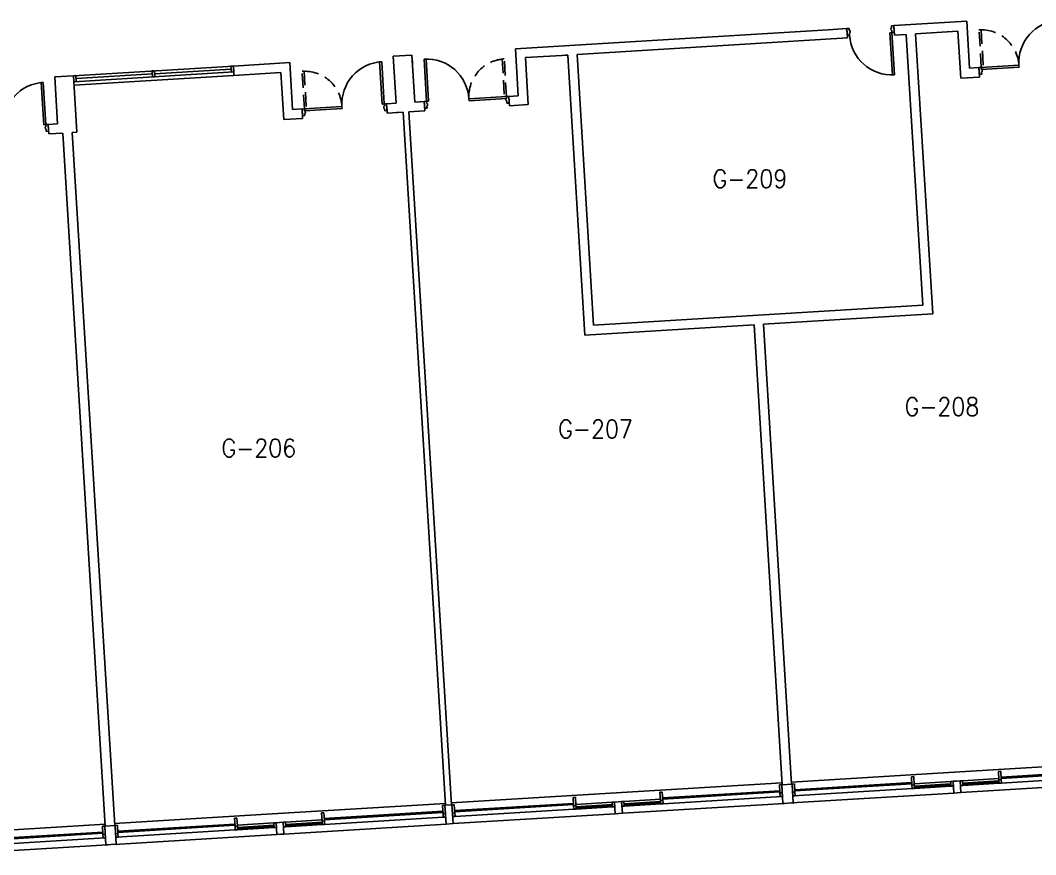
# Model space of a CAD drawing. Header units: inches. Extents: x 0 to 15110, y -1099 to 7181.
# Drawn here: x 13081 to 13943, y 5666 to 6375 of the extents above; entities that cross this region are included whole.
import ezdxf
from ezdxf.enums import TextEntityAlignment as Align

# ---------------------------------------------------------------- set-up
doc = ezdxf.new("R2010")
doc.units = ezdxf.units.IN
doc.header["$LTSCALE"] = 48
doc.header["$MEASUREMENT"] = 0
doc.linetypes.add('HIDDEN', pattern=[0.375, 0.25, -0.125])
doc.layers.get('0').update_dxf_attribs({"linetype": 'CONTINUOUS'})
for name, color, linetype in [('A-DOOR', 5, 'CONTINUOUS'), ('A-GLAZ', 1, 'CONTINUOUS'), ('A-GLAZ-DETL', 5, 'CONTINUOUS'), ('A-WALL', 7, 'CONTINUOUS'), ('A-WALL-SILL', 3, 'CONTINUOUS'), ('SP-RMNO', 7, 'CONTINUOUS'), ('SP-ROOM', 7, 'CONTINUOUS')]:
    doc.layers.add(name, color=color, linetype=linetype)
doc.layers.get('0').off()
doc.layers.get('SP-ROOM').off()
doc.styles.add('ROMANS', font='ROMANS', dxfattribs={"width": 0.78})

# ---------------------------------------------------------------- blocks, each defined once
blk = doc.blocks.new('FMGRM1')
at = {"style": 'ROMANS', "width": 0.9}
for tag, p in [('DATA1', (0, -0.2836)), ('DATA2', (0, -0.443)), ('DATA3', (0, -0.6024)), ('DATA4', (0, -0.7618)), ('DATA5', (0, -0.9213))]:
    blk.add_attdef(tag, text='', height=0.1172, dxfattribs=at).set_placement(p, align=Align.CENTER)
at = {"layer": 'SP-RMNO', "style": 'ROMANS', "width": 0.9}
blk.add_attdef('RMNUMB', text='', height=0.16, dxfattribs=at).set_placement((0, 0), align=Align.MIDDLE)

msp = doc.modelspace()

# ---------------------------------------------------------------- linework, layer by layer
at = {"layer": 'A-DOOR', "linetype": 'Continuous'}
for p, q in [((13782.8, 6367.95), (13784.79, 6368.07)), ((13783.15, 6362.21), (13782.8, 6367.95)), ((13784.79, 6368.07), (13784.91, 6366.14)), ((13784.91, 6366.14), (13785.54, 6366.18)), ((13785.54, 6366.18), (13785.65, 6364.31)), ((13819.33, 6364.42), (13821.08, 6364.53)), ((13820.85, 6368.34), (13820.22, 6368.3)), ((13820.22, 6368.3), (13820.34, 6366.43)), ((13820.34, 6366.43), (13820.96, 6366.46)), ((13822.72, 6370.39), (13820.73, 6370.27)), ((13820.73, 6370.27), (13820.85, 6368.34)), ((13820.96, 6366.46), (13821.08, 6364.53)), ((13821.08, 6364.53), (13823.08, 6364.65)), ((13821.08, 6364.53), (13823.28, 6328.6)), ((13823.08, 6364.65), (13822.72, 6370.39)), ((13785.15, 6362.33), (13783.15, 6362.21)), ((13785.65, 6364.31), (13785.03, 6364.27)), ((13785.03, 6364.27), (13785.15, 6362.33)), ((13821.53, 6328.49), (13819.33, 6364.42)), ((13386.03, 6339.68), (13387.78, 6339.79)), ((13388.23, 6303.74), (13386.03, 6339.68)), ((13387.78, 6339.79), (13389.98, 6303.85)), ((13425.46, 6342.09), (13423.72, 6341.99)), ((13423.72, 6341.99), (13425.91, 6306.05)), ((13427.66, 6306.16), (13425.46, 6342.09)), ((13897.03, 6334.86), (13895.03, 6334.73)), ((13895.03, 6334.73), (13895.38, 6329)), ((13897.03, 6334.86), (13928.97, 6336.81)), ((13897.14, 6333.11), (13897.03, 6334.86)), ((13897.15, 6332.92), (13897.03, 6334.86)), ((13929.08, 6335.07), (13897.14, 6333.11)), ((13897.77, 6332.96), (13897.15, 6332.92)), ((13897.26, 6331.05), (13897.89, 6331.09)), ((13897.38, 6329.12), (13897.26, 6331.05)), ((13897.89, 6331.09), (13897.77, 6332.96)), ((13928.97, 6336.81), (13929.08, 6335.07)), ((13098.57, 6322.1), (13100.32, 6322.21)), ((13100.77, 6286.16), (13098.57, 6322.1)), ((13100.32, 6322.21), (13102.52, 6286.27)), ((13823.28, 6328.6), (13821.53, 6328.49)), ((13895.38, 6329), (13897.38, 6329.12)), ((13425.91, 6306.05), (13423.92, 6305.93)), ((13423.92, 6305.93), (13424.27, 6300.19)), ((13425.91, 6306.05), (13427.66, 6306.16)), ((13426.03, 6304.11), (13425.91, 6306.05)), ((13426.65, 6304.15), (13426.03, 6304.11)), ((13426.77, 6302.28), (13426.65, 6304.15)), ((13493.79, 6310.19), (13461.85, 6308.24)), ((13461.85, 6308.24), (13461.96, 6306.5)), ((13461.96, 6306.5), (13493.9, 6308.45)), ((13493.28, 6308.22), (13493.91, 6308.26)), ((13493.4, 6306.35), (13493.28, 6308.22)), ((13494.02, 6306.39), (13493.4, 6306.35)), ((13493.79, 6310.19), (13495.79, 6310.32)), ((13493.9, 6308.45), (13493.79, 6310.19)), ((13493.91, 6308.26), (13493.79, 6310.19)), ((13494.14, 6304.45), (13494.02, 6306.39)), ((13496.14, 6304.58), (13494.14, 6304.45)), ((13495.79, 6310.32), (13496.14, 6304.58)), ((13322.1, 6299.69), (13320.11, 6299.57)), ((13320.11, 6299.57), (13320.46, 6293.83)), ((13322.1, 6299.69), (13354.04, 6301.65)), ((13322.21, 6297.95), (13322.1, 6299.69)), ((13322.22, 6297.76), (13322.1, 6299.69)), ((13354.15, 6299.9), (13322.21, 6297.95)), ((13322.85, 6297.8), (13322.22, 6297.76)), ((13322.34, 6295.89), (13322.96, 6295.93)), ((13322.45, 6293.95), (13322.34, 6295.89)), ((13322.96, 6295.93), (13322.85, 6297.8)), ((13354.04, 6301.65), (13354.15, 6299.9)), ((13389.98, 6303.85), (13388.23, 6303.74)), ((13389.47, 6301.88), (13390.1, 6301.92)), ((13389.59, 6300.01), (13389.47, 6301.88)), ((13390.21, 6300.05), (13389.59, 6300.01)), ((13389.98, 6303.85), (13391.98, 6303.97)), ((13390.1, 6301.92), (13389.98, 6303.85)), ((13390.33, 6298.11), (13390.21, 6300.05)), ((13392.33, 6298.23), (13390.33, 6298.11)), ((13391.98, 6303.97), (13392.33, 6298.23)), ((13424.27, 6300.19), (13426.26, 6300.31)), ((13426.15, 6302.24), (13426.77, 6302.28)), ((13426.26, 6300.31), (13426.15, 6302.24)), ((13320.46, 6293.83), (13322.45, 6293.95)), ((13102.52, 6286.27), (13100.77, 6286.16)), ((13102.01, 6284.3), (13102.63, 6284.34)), ((13102.13, 6282.42), (13102.01, 6284.3)), ((13102.75, 6282.46), (13102.13, 6282.42)), ((13102.52, 6286.27), (13104.51, 6286.39)), ((13102.63, 6284.34), (13102.52, 6286.27)), ((13102.87, 6280.53), (13102.75, 6282.46)), ((13104.86, 6280.65), (13102.87, 6280.53)), ((13104.51, 6286.39), (13104.86, 6280.65))]:
    msp.add_line(p, q, dxfattribs=at)
at = {"layer": 'A-DOOR', "linetype": 'HIDDEN'}
for p, q in [((13895.07, 6366.8), (13896.82, 6366.9)), ((13897.03, 6334.86), (13895.07, 6366.8)), ((13896.82, 6366.9), (13898.78, 6334.96)), ((13491.84, 6342.13), (13490.09, 6342.03)), ((13490.09, 6342.03), (13492.04, 6310.09)), ((13493.79, 6310.19), (13491.84, 6342.13)), ((13320.15, 6331.63), (13321.89, 6331.74)), ((13322.1, 6299.69), (13320.15, 6331.63)), ((13321.89, 6331.74), (13323.85, 6299.8)), ((13898.78, 6334.96), (13897.03, 6334.86)), ((13492.04, 6310.09), (13493.79, 6310.19)), ((13323.85, 6299.8), (13322.1, 6299.69))]:
    msp.add_line(p, q, dxfattribs=at)
at = {"layer": 'A-DOOR', "linetype": 'Continuous'}
for centre, start, end in [((13964.9, 6339.01), 93.50547, 183.50547), ((13389.98, 6303.85), 93.50547, 183.50547), ((13425.91, 6306.05), 3.49452, 93.49452), ((13102.52, 6286.27), 93.50547, 183.50547)]:
    msp.add_arc(centre, 36, start, end, dxfattribs=at)
at = {"layer": 'A-DOOR', "linetype": 'HIDDEN'}
for centre, start, end in [((13897.03, 6334.86), 3.50548, 93.50548), ((13493.79, 6310.19), 93.49451, 183.49451), ((13322.1, 6299.69), 3.50548, 93.50548)]:
    msp.add_arc(centre, 32, start, end, dxfattribs=at)
at = {"layer": 'A-DOOR', "linetype": 'Continuous'}
msp.add_ellipse((13821.08, 6364.53), major_axis=(25.46, 25.46), ratio=1, start_param=2.417281, end_param=3.988077, dxfattribs=at)
at = {"layer": 'A-GLAZ', "linetype": 'Continuous'}
for p, q in [((13126.33, 6322.79), (13262.08, 6331.09)), ((13195.05, 6329.5), (13259.93, 6333.47)), ((13128.18, 6325.41), (13193.05, 6329.38)), ((13913.88, 5731.77), (14013.32, 5737.85)), ((13913.94, 5730.77), (14013.38, 5736.85)), ((13738.58, 5721.04), (13838.02, 5727.13)), ((13840.08, 5726.25), (13871.02, 5728.14)), ((13911.95, 5730.65), (13881, 5728.75)), ((13881.13, 5726.76), (13912.07, 5728.65)), ((13881.19, 5725.76), (13912.13, 5727.65)), ((13912.19, 5726.65), (13881.25, 5724.76)), ((14015, 5732.94), (13914.19, 5726.78)), ((13626.42, 5714.18), (13725.81, 5720.26)), ((13626.48, 5713.19), (13725.87, 5719.27)), ((13838.33, 5722.14), (13737.52, 5715.97)), ((13738.65, 5720.05), (13838.08, 5726.13)), ((13871.15, 5726.15), (13840.2, 5724.25)), ((13871.21, 5725.15), (13840.26, 5723.26)), ((13840.32, 5722.26), (13871.27, 5724.15)), ((13449.75, 5703.38), (13550.56, 5709.54)), ((13552.62, 5708.67), (13583.56, 5710.56)), ((13624.48, 5713.06), (13593.54, 5711.17)), ((13593.66, 5709.18), (13624.61, 5711.07)), ((13593.72, 5708.18), (13624.67, 5710.07)), ((13624.73, 5709.07), (13593.79, 5707.18)), ((13727.54, 5715.36), (13626.72, 5709.19)), ((13338.96, 5696.6), (13439.77, 5702.77)), ((13339.02, 5695.6), (13439.83, 5701.77)), ((13449.81, 5702.38), (13550.62, 5708.55)), ((13550.87, 5704.55), (13450.05, 5698.39)), ((13583.68, 5708.56), (13552.74, 5706.67)), ((13583.74, 5707.57), (13552.8, 5705.67)), ((13552.86, 5704.68), (13583.8, 5706.57)), ((13163.66, 5685.88), (13263.1, 5691.96)), ((13265.16, 5691.09), (13296.1, 5692.98)), ((13337.02, 5695.48), (13306.08, 5693.59)), ((13306.2, 5691.59), (13337.14, 5693.49)), ((13306.26, 5690.59), (13337.2, 5692.49)), ((13440.07, 5697.78), (13339.26, 5691.61)), ((13051.49, 5679.02), (13150.93, 5685.1)), ((13051.55, 5678.02), (13150.99, 5684.1)), ((13263.4, 5686.97), (13162.59, 5680.81)), ((13163.72, 5684.88), (13263.16, 5690.96)), ((13296.22, 5690.98), (13265.28, 5689.09)), ((13296.28, 5689.98), (13265.34, 5688.09)), ((13265.4, 5687.09), (13296.34, 5688.99)), ((13337.27, 5691.49), (13306.32, 5689.6)), ((13152.61, 5680.2), (13051.8, 5674.03))]:
    msp.add_line(p, q, dxfattribs=at)
for p in [(13728.48, 5709.41), (13737.26, 5709.94), (13162.33, 5674.78), (13153.6, 5674.24)]:
    msp.add_point(p, dxfattribs=at)
at = {"layer": 'A-GLAZ-DETL', "linetype": 'Continuous'}
for p, q in [((13194.9, 6331.99), (13192.9, 6331.87)), ((13192.9, 6331.87), (13193.21, 6326.88)), ((13195.2, 6327), (13194.9, 6331.99)), ((13261.77, 6336.08), (13259.78, 6335.96)), ((13259.78, 6335.96), (13260.08, 6330.97)), ((13260.08, 6330.97), (13262.08, 6331.09)), ((13262.08, 6331.09), (13261.77, 6336.08)), ((13128.02, 6327.9), (13126.03, 6327.78)), ((13126.03, 6327.78), (13126.33, 6322.79)), ((13126.33, 6322.79), (13128.33, 6322.91)), ((13128.33, 6322.91), (13128.02, 6327.9)), ((13193.21, 6326.88), (13195.2, 6327)), ((13911.58, 5736.63), (13913.58, 5736.76)), ((13912.01, 5729.65), (13911.58, 5736.63)), ((13913.58, 5736.76), (13914, 5729.77)), ((13839.71, 5732.24), (13837.72, 5732.12)), ((13837.72, 5732.12), (13838.15, 5725.13)), ((13840.14, 5725.25), (13839.71, 5732.24)), ((13871.02, 5728.14), (13873.02, 5728.26)), ((13871.27, 5724.15), (13871.02, 5728.14)), ((13873.02, 5728.26), (13873.26, 5724.27)), ((13881, 5728.75), (13879.01, 5728.63)), ((13879.01, 5728.63), (13879.25, 5724.64)), ((13881.25, 5724.76), (13881, 5728.75)), ((13914, 5729.77), (13912.01, 5729.65)), ((13914, 5729.77), (13912.01, 5729.65)), ((13912.01, 5729.65), (13912.19, 5726.65)), ((13912.19, 5726.65), (13914.19, 5726.78)), ((13914.19, 5726.78), (13914, 5729.77)), ((13624.12, 5719.05), (13626.11, 5719.17)), ((13624.54, 5712.07), (13624.12, 5719.05)), ((13626.11, 5719.17), (13626.54, 5712.19)), ((13725.5, 5725.32), (13727.5, 5725.44)), ((13725.93, 5718.34), (13725.5, 5725.32)), ((13727.93, 5718.46), (13725.93, 5718.34)), ((13727.93, 5718.46), (13725.93, 5718.34)), ((13725.93, 5718.34), (13726.11, 5715.34)), ((13727.5, 5725.38), (13727.93, 5718.46)), ((13728.11, 5715.46), (13727.93, 5718.46)), ((13736.28, 5725.91), (13738.28, 5726.04)), ((13736.71, 5718.93), (13736.28, 5725.91)), ((13738.71, 5719.05), (13736.71, 5718.93)), ((13738.71, 5719.05), (13736.71, 5718.93)), ((13736.71, 5718.93), (13736.89, 5715.93)), ((13738.28, 5726.04), (13738.71, 5719.05)), ((13738.89, 5716.05), (13738.71, 5719.05)), ((13838.15, 5725.13), (13840.14, 5725.25)), ((13838.15, 5725.13), (13840.14, 5725.25)), ((13838.33, 5722.14), (13838.15, 5725.13)), ((13840.32, 5722.26), (13838.33, 5722.14)), ((13840.14, 5725.25), (13840.32, 5722.26)), ((13873.26, 5724.27), (13871.27, 5724.15)), ((13879.25, 5724.64), (13881.25, 5724.76)), ((13552.25, 5714.66), (13550.26, 5714.54)), ((13550.26, 5714.54), (13550.68, 5707.55)), ((13552.68, 5707.67), (13552.25, 5714.66)), ((13583.56, 5710.56), (13585.56, 5710.68)), ((13583.8, 5706.57), (13583.56, 5710.56)), ((13585.56, 5710.68), (13585.8, 5706.69)), ((13593.54, 5711.17), (13591.55, 5711.05)), ((13591.55, 5711.05), (13591.79, 5707.06)), ((13593.79, 5707.18), (13593.54, 5711.17)), ((13626.54, 5712.19), (13624.54, 5712.07)), ((13626.54, 5712.19), (13624.54, 5712.07)), ((13624.54, 5712.07), (13624.73, 5709.07)), ((13624.73, 5709.07), (13626.72, 5709.19)), ((13626.72, 5709.19), (13626.54, 5712.19)), ((13726.11, 5715.34), (13728.11, 5715.46)), ((13736.89, 5715.93), (13738.89, 5716.05)), ((13336.65, 5701.47), (13338.65, 5701.59)), ((13337.08, 5694.48), (13336.65, 5701.47)), ((13338.65, 5701.59), (13339.08, 5694.61)), ((13439.46, 5707.76), (13441.46, 5707.88)), ((13439.89, 5700.77), (13439.46, 5707.76)), ((13441.89, 5700.89), (13439.89, 5700.77)), ((13441.89, 5700.89), (13439.89, 5700.77)), ((13439.89, 5700.77), (13440.07, 5697.78)), ((13441.46, 5707.88), (13441.89, 5700.89)), ((13442.07, 5697.9), (13441.89, 5700.89)), ((13447.45, 5708.25), (13449.44, 5708.37)), ((13447.87, 5701.26), (13447.45, 5708.25)), ((13449.87, 5701.38), (13447.87, 5701.26)), ((13449.87, 5701.38), (13447.87, 5701.26)), ((13447.87, 5701.26), (13448.06, 5698.27)), ((13449.44, 5708.37), (13449.87, 5701.38)), ((13450.05, 5698.39), (13449.87, 5701.38)), ((13550.68, 5707.55), (13552.68, 5707.67)), ((13550.68, 5707.55), (13552.68, 5707.67)), ((13550.87, 5704.55), (13550.68, 5707.55)), ((13552.86, 5704.68), (13550.87, 5704.55)), ((13552.68, 5707.67), (13552.86, 5704.68)), ((13585.8, 5706.69), (13583.8, 5706.57)), ((13591.79, 5707.06), (13593.79, 5707.18)), ((13264.79, 5697.08), (13262.79, 5696.95)), ((13262.79, 5696.95), (13263.22, 5689.97)), ((13265.22, 5690.09), (13264.79, 5697.08)), ((13296.1, 5692.98), (13298.09, 5693.1)), ((13296.34, 5688.99), (13296.1, 5692.98)), ((13298.09, 5693.1), (13298.34, 5689.11)), ((13306.08, 5693.59), (13304.08, 5693.47)), ((13304.08, 5693.47), (13304.33, 5689.47)), ((13306.32, 5689.6), (13306.08, 5693.59)), ((13339.08, 5694.61), (13337.08, 5694.48)), ((13339.08, 5694.61), (13337.08, 5694.48)), ((13337.08, 5694.48), (13337.27, 5691.49)), ((13339.26, 5691.61), (13339.08, 5694.61)), ((13440.07, 5697.78), (13442.07, 5697.9)), ((13448.06, 5698.27), (13450.05, 5698.39)), ((13150.63, 5690.09), (13152.62, 5690.21)), ((13151.05, 5683.11), (13150.63, 5690.09)), ((13153.05, 5683.23), (13151.05, 5683.11)), ((13153.05, 5683.23), (13151.05, 5683.11)), ((13152.62, 5690.21), (13153.05, 5683.23)), ((13153.23, 5680.23), (13153.05, 5683.23)), ((13161.36, 5690.75), (13163.35, 5690.87)), ((13161.78, 5683.76), (13161.36, 5690.75)), ((13163.78, 5683.88), (13161.78, 5683.76)), ((13163.78, 5683.88), (13161.78, 5683.76)), ((13161.78, 5683.76), (13161.97, 5680.77)), ((13163.35, 5690.87), (13163.78, 5683.88)), ((13163.96, 5680.89), (13163.78, 5683.88)), ((13263.22, 5689.97), (13265.22, 5690.09)), ((13263.22, 5689.97), (13265.22, 5690.09)), ((13263.4, 5686.97), (13263.22, 5689.97)), ((13265.4, 5687.09), (13263.4, 5686.97)), ((13265.22, 5690.09), (13265.4, 5687.09)), ((13298.34, 5689.11), (13296.34, 5688.99)), ((13304.33, 5689.47), (13306.32, 5689.6)), ((13337.27, 5691.49), (13339.26, 5691.61)), ((13151.05, 5683.11), (13151.24, 5680.11)), ((13151.24, 5680.11), (13153.23, 5680.23)), ((13161.97, 5680.77), (13163.96, 5680.89))]:
    msp.add_line(p, q, dxfattribs=at)
for p in [(13727.5, 5725.38), (13736.28, 5725.91), (13152.62, 5690.21), (13161.36, 5690.75)]:
    msp.add_point(p, dxfattribs=at)
at = {"layer": 'A-WALL', "linetype": 'Continuous'}
for p, q in [((13822.72, 6370.39), (13884.61, 6374.18)), ((13887.05, 6334.25), (13884.61, 6374.18)), ((13766.83, 6366.97), (13575.19, 6355.25)), ((13782.8, 6367.95), (13766.83, 6366.97)), ((13782.8, 6367.95), (13783.29, 6359.97)), ((13782.8, 6367.95), (13783.29, 6359.97)), ((13822.72, 6370.39), (13823.21, 6362.41)), ((13841.18, 6363.51), (13877.11, 6365.7)), ((13879.55, 6325.78), (13877.11, 6365.7)), ((13783.29, 6359.97), (13553.72, 6345.92)), ((13553.72, 6345.92), (13783.29, 6359.97)), ((13823.21, 6362.41), (13833.19, 6363.02)), ((13847.27, 6132.95), (13833.19, 6363.02)), ((13855.74, 6125.45), (13841.18, 6363.51)), ((13501.33, 6350.73), (13575.19, 6355.25)), ((13503.77, 6310.81), (13501.33, 6350.73)), ((13575.19, 6355.25), (13575.19, 6355.25)), ((13309.68, 6339.01), (13261.77, 6336.08)), ((13312.13, 6299.09), (13309.68, 6339.01)), ((13413.49, 6345.36), (13397.52, 6344.39)), ((13399.96, 6304.46), (13397.52, 6344.39)), ((13413.98, 6337.38), (13413.49, 6345.36)), ((13415.93, 6305.44), (13413.49, 6345.36)), ((13413.61, 6343.37), (13413.92, 6338.38)), ((13545.73, 6345.44), (13509.8, 6343.24)), ((13512.24, 6303.31), (13509.8, 6343.24)), ((13543.74, 6345.31), (13545.73, 6345.44)), ((13560.29, 6107.38), (13545.73, 6345.44)), ((13567.79, 6115.85), (13553.72, 6345.92)), ((13126.03, 6327.78), (13261.77, 6336.08)), ((13261.77, 6336.08), (13262.26, 6328.1)), ((13302.19, 6330.54), (13262.26, 6328.1)), ((13304.63, 6290.62), (13302.19, 6330.54)), ((13895.03, 6334.74), (13887.05, 6334.25)), ((13895.52, 6326.76), (13895.03, 6334.74)), ((13126.03, 6327.78), (13110.06, 6326.8)), ((13112.5, 6286.88), (13110.06, 6326.8)), ((13112.5, 6286.88), (13110.06, 6326.8)), ((13128.96, 6279.87), (13126.03, 6327.78)), ((13895.52, 6326.76), (13879.55, 6325.78)), ((13391.98, 6303.97), (13399.96, 6304.46)), ((13423.92, 6305.93), (13415.93, 6305.44)), ((13424.4, 6297.94), (13423.92, 6305.93)), ((13495.79, 6310.32), (13503.77, 6310.81)), ((13496.27, 6302.34), (13495.79, 6310.32)), ((13320.11, 6299.58), (13312.13, 6299.09)), ((13320.6, 6291.59), (13320.11, 6299.58)), ((13392.46, 6295.99), (13391.98, 6303.97)), ((13392.46, 6295.99), (13405.94, 6296.81)), ((13400.45, 6296.48), (13405.94, 6296.81)), ((13441.96, 5707.91), (13405.94, 6296.81)), ((13410.93, 6297.12), (13424.4, 6297.94)), ((13446.95, 5708.22), (13410.93, 6297.12)), ((13496.27, 6302.34), (13512.24, 6303.31)), ((13104.51, 6286.39), (13112.5, 6286.88)), ((13320.6, 6291.59), (13304.63, 6290.62)), ((13105, 6278.4), (13104.51, 6286.39)), ((13105, 6278.4), (13116.98, 6279.14)), ((13153, 5690.24), (13116.98, 6279.14)), ((13124.96, 6279.63), (13128.96, 6279.87)), ((13124.96, 6279.63), (13160.98, 5690.73)), ((13847.27, 6132.95), (13567.79, 6115.85)), ((13855.74, 6125.45), (13712.01, 6116.66)), ((13704.02, 6116.17), (13560.29, 6107.38)), ((13704.02, 6116.17), (13727.92, 5725.4)), ((13712.01, 6116.66), (13735.91, 5725.89)), ((13873.02, 5728.26), (13876.01, 5728.45)), ((13873.63, 5718.28), (13873.02, 5728.26)), ((13876.01, 5728.45), (13879.01, 5728.63)), ((13879.01, 5728.63), (13879.62, 5718.65)), ((13727.5, 5725.38), (13736.28, 5725.91)), ((13728.48, 5709.41), (13727.5, 5725.44)), ((13736.28, 5725.91), (13737.26, 5709.94)), ((13876.62, 5718.47), (13873.63, 5718.28)), ((13879.62, 5718.65), (13876.62, 5718.47)), ((13585.56, 5710.68), (13588.55, 5710.87)), ((13586.17, 5700.7), (13585.56, 5710.68)), ((13588.55, 5710.87), (13591.55, 5711.05)), ((13591.55, 5711.05), (13592.16, 5701.07)), ((13737.26, 5709.94), (13728.48, 5709.41)), ((13441.46, 5707.88), (13447.45, 5708.25)), ((13442.44, 5691.91), (13441.46, 5707.88)), ((13447.45, 5708.25), (13448.42, 5692.28)), ((13589.16, 5700.88), (13586.17, 5700.7)), ((13592.16, 5701.07), (13589.16, 5700.88)), ((13298.09, 5693.1), (13301.09, 5693.28)), ((13298.7, 5683.12), (13298.09, 5693.1)), ((13301.09, 5693.28), (13304.08, 5693.47)), ((13304.08, 5693.47), (13304.69, 5683.49)), ((13448.42, 5692.28), (13442.44, 5691.91)), ((13152.62, 5690.21), (13161.36, 5690.75)), ((13153.6, 5674.24), (13152.62, 5690.21)), ((13161.36, 5690.75), (13162.33, 5674.78)), ((13301.7, 5683.3), (13298.7, 5683.12)), ((13304.69, 5683.49), (13301.7, 5683.3)), ((13162.33, 5674.78), (13153.6, 5674.24))]:
    msp.add_line(p, q, dxfattribs=at)
at = {"layer": 'A-WALL-SILL', "linetype": 'Continuous'}
for p, q in [((13126.03, 6327.78), (13261.77, 6336.08)), ((13126.51, 6319.8), (13262.26, 6328.1)), ((14015.29, 5744.61), (13869.56, 5735.69)), ((13869.56, 5735.69), (13735.81, 5727.51)), ((13727.82, 5727.02), (13582.1, 5718.11)), ((14017.36, 5727.07), (13879.62, 5718.65)), ((13582.1, 5718.11), (13446.85, 5709.84)), ((13873.63, 5718.28), (13735.89, 5709.86)), ((13441.86, 5709.53), (13294.63, 5700.53)), ((13729.9, 5709.49), (13592.16, 5701.07)), ((13294.63, 5700.53), (13160.88, 5692.35)), ((13586.17, 5700.7), (13448.42, 5692.28)), ((13152.9, 5691.86), (13007.17, 5682.95)), ((13442.44, 5691.91), (13304.69, 5683.49)), ((13298.7, 5683.12), (13160.96, 5674.69)), ((13154.97, 5674.33), (13017.23, 5665.9))]:
    msp.add_line(p, q, dxfattribs=at)

# ---------------------------------------------------------------- block references
at = {"layer": 'SP-ROOM', "linetype": 'Continuous'}
ref = msp.add_blockref('FMGRM1', (13700.49, 6240.25), dxfattribs=dict(at, xscale=96, yscale=96, zscale=96))
ref.add_attrib('RMNUMB', 'G-209', dxfattribs={"layer": 'SP-RMNO', "height": 15.36, "style": 'ROMANS', "width": 0.9}).set_placement((13700.49, 6240.25), align=Align.MIDDLE)
ref = msp.add_blockref('FMGRM1', (13863.65, 6046.61), dxfattribs=dict(at, xscale=96, yscale=96, zscale=96))
ref.add_attrib('RMNUMB', 'G-208', dxfattribs={"layer": 'SP-RMNO', "height": 15.36, "style": 'ROMANS', "width": 0.9}).set_placement((13863.65, 6046.61), align=Align.MIDDLE)
ref = msp.add_blockref('FMGRM1', (13569.38, 6027.64), dxfattribs=dict(at, xscale=96, yscale=96, zscale=96))
ref.add_attrib('RMNUMB', 'G-207', dxfattribs={"layer": 'SP-RMNO', "height": 15.36, "style": 'ROMANS', "width": 0.9}).set_placement((13569.38, 6027.64), align=Align.MIDDLE)
ref = msp.add_blockref('FMGRM1', (13283.41, 6011.44), dxfattribs=dict(at, xscale=96, yscale=96, zscale=96))
ref.add_attrib('RMNUMB', 'G-206', dxfattribs={"layer": 'SP-RMNO', "height": 15.36, "style": 'ROMANS', "width": 0.9}).set_placement((13283.41, 6011.44), align=Align.MIDDLE)

doc.saveas('drawing.dxf')
